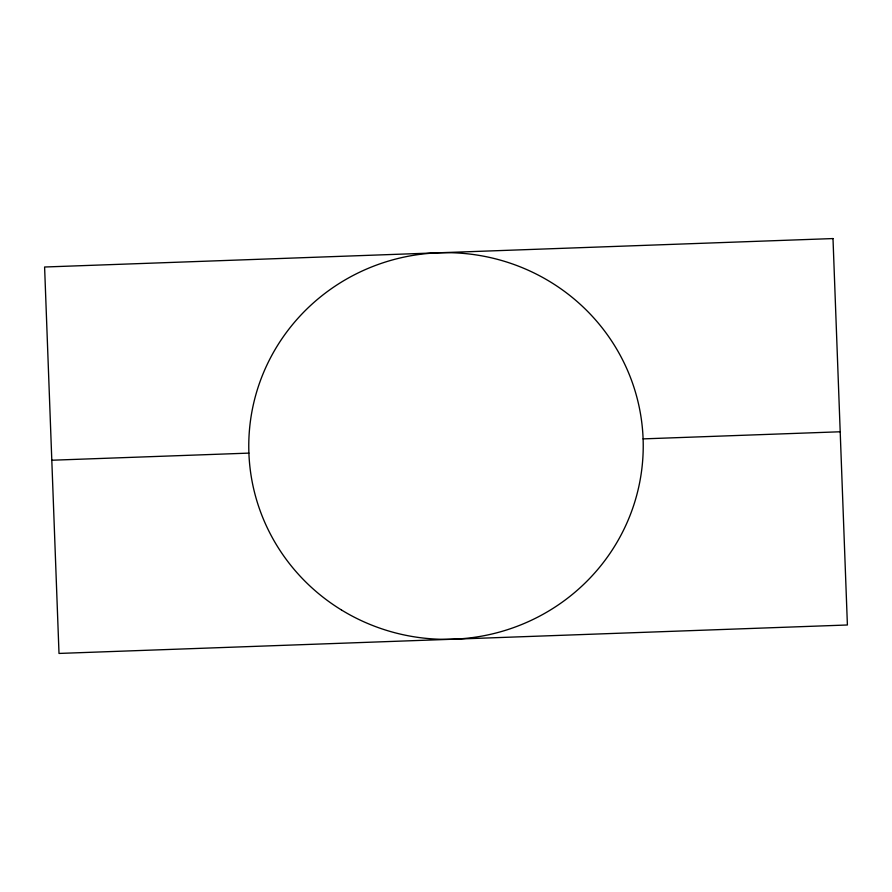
<?xml version="1.0" encoding="UTF-8"?>
<svg xmlns="http://www.w3.org/2000/svg" width="892" height="892" viewBox="0 0 892 892"><rect width="100%" height="100%" fill="white"/><g stroke="black" fill="none" stroke-linecap="round" stroke-linejoin="round"><path stroke-width="1.34" d="M51.803 460.227L248.901 453.114M643.099 438.886L840.197 431.773M832.994 238.565L44.6 267.009L59.006 653.435L847.4 624.991L832.994 238.565M341.491 609.994A197.232 193.341 -0.4 0 0 643.11 452.69A197.232 193.341 -0.4 0 0 353.399 275.316A197.232 193.341 -0.4 0 0 341.491 609.994"/></g></svg>
